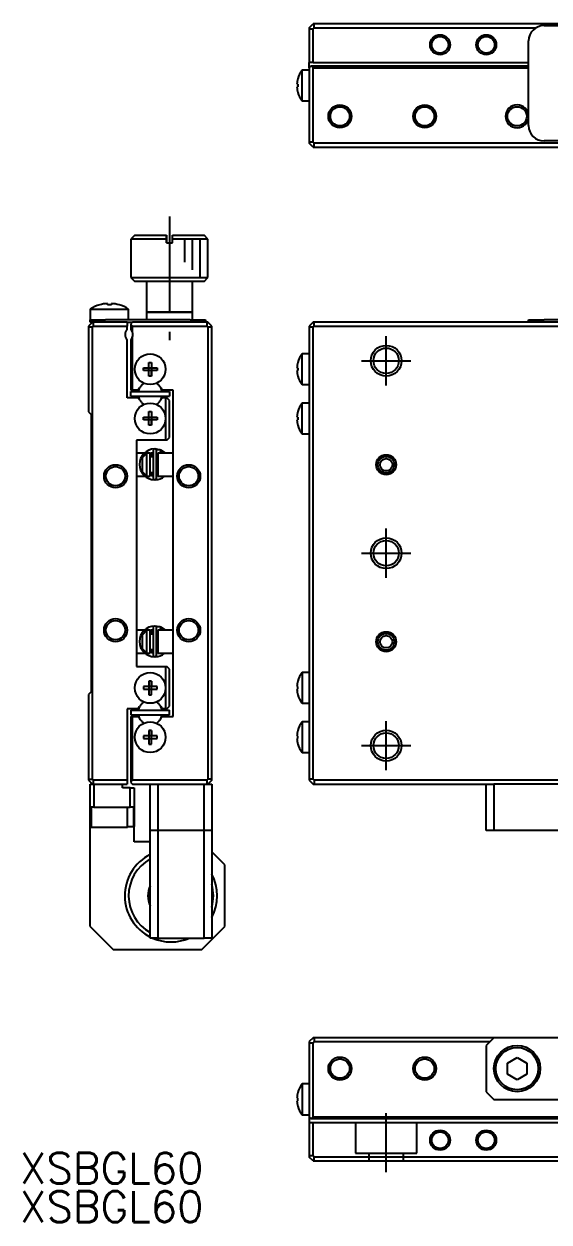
# Model space of a CAD drawing. Extents: x 18 to 357, y 13 to 169.
# Drawn here: x 17.8 to 85.9, y 13.2 to 168.8 of the extents above; entities that cross this region are included whole.
import ezdxf

# ---------------------------------------------------------------- set-up
doc = ezdxf.new("R2010")
doc.units = 0
doc.header["$LTSCALE"] = 10
doc.linetypes.add('CENTER', pattern=[2, 1.25, -0.25, 0.25, -0.25])
doc.linetypes.add('DASHED', pattern=[3.5, 2, -1.5])
doc.layers.get('0').update_dxf_attribs({"linetype": 'CONTINUOUS'})
doc.layers.add('CENTER', color=1, linetype='CENTER')
doc.styles.get("Standard").update_dxf_attribs({"font": 'txt.shx', "bigfont": '@extfont2.shx'})

msp = doc.modelspace()

# ---------------------------------------------------------------- linework, layer by layer
at = {"color": 7, "linetype": 'CONTINUOUS'}
for p, q in [((54.794929, 168.35), (55.294929, 168.85)), ((54.794929, 168.35), (54.794929, 168.2)), ((54.794929, 168.2), (54.794929, 163.85)), ((54.794929, 168.2), (55.294929, 168.2)), ((55.444929, 168.85), (55.294929, 168.85)), ((55.294929, 168.2), (55.444929, 168.35)), ((55.294929, 163.85), (55.294929, 168.2)), ((55.444929, 168.35), (55.444929, 168.85)), ((174.144929, 168.85), (55.444929, 168.85)), ((55.444929, 168.35), (84.241364, 168.35)), ((85.294929, 168.65), (98.294929, 168.65)), ((83.294929, 155.65), (83.294929, 166.65)), ((55.294929, 163.85), (54.794929, 163.85)), ((54.794929, 163.15), (54.794929, 163.85)), ((55.294929, 163.85), (83.294929, 163.85)), ((53.89693, 158.85), (53.89693, 162.85)), ((54.794929, 162.85), (53.89693, 162.85)), ((54.994929, 163.35), (54.794929, 163.15)), ((54.794929, 163.15), (54.794929, 161.65)), ((55.094929, 163.35), (54.994929, 163.35)), ((83.294929, 163.35), (55.094929, 163.35)), ((55.294929, 163.15), (55.094929, 163.35)), ((55.294929, 163.15), (83.294929, 163.15)), ((55.294929, 153.5), (55.294929, 163.15)), ((53.205071, 161.03), (53.325408, 161.03)), ((53.325408, 160.67), (53.205071, 160.67)), ((53.320785, 161.738616), (53.325408, 161.736361)), ((53.325408, 161.03), (53.325408, 160.67)), ((54.794929, 161.65), (54.794929, 160.05)), ((53.325408, 159.963639), (53.320785, 159.961384)), ((53.89693, 158.85), (54.794929, 158.85)), ((54.794929, 160.05), (54.794929, 153.5)), ((55.294929, 153.5), (54.794929, 153.5)), ((54.794929, 153.5), (54.794929, 153.35)), ((55.294929, 152.85), (54.794929, 153.35)), ((55.444929, 153.35), (55.294929, 153.5)), ((55.294929, 152.85), (55.444929, 152.85)), ((55.444929, 152.85), (55.444929, 153.35)), ((114.794929, 153.35), (55.444929, 153.35)), ((55.444929, 152.85), (174.144929, 152.85)), ((113.089057, 153.65), (85.294929, 153.65)), ((32.15, 141.4), (31.65, 140.9)), ((36.25, 140.9), (31.65, 140.9)), ((31.65, 140.9), (31.65, 135.9)), ((32.15, 141.4), (36.25, 141.4)), ((36.25, 141.4), (36.25, 140.9)), ((36.25, 140.9), (36.25, 141.4)), ((36.25, 140.4), (36.25, 140.9)), ((36.25, 140.9), (36.25, 140.4)), ((36.25, 140.4), (37.05, 140.4)), ((37.05, 141.4), (41.15, 141.4)), ((37.05, 140.9), (37.05, 141.4)), ((41.65, 140.9), (37.05, 140.9)), ((37.05, 140.4), (37.05, 140.9)), ((41.65, 140.9), (41.15, 141.4)), ((41.65, 135.9), (41.65, 140.9)), ((31.65, 135.9), (36.65, 135.9)), ((31.65, 135.9), (32.15, 135.4)), ((36.65, 135.9), (41.65, 135.9)), ((41.15, 135.4), (41.65, 135.9)), ((36.65, 135.4), (32.15, 135.4)), ((33.65, 135.4), (33.65, 131.4)), ((41.15, 135.4), (36.65, 135.4)), ((39.65, 131.4), (39.65, 135.4)), ((27.59141, 132.362581), (27.588067, 132.369436)), ((28.59, 132.362581), (28.59, 132.534953)), ((29.11, 132.362581), (28.59, 132.362581)), ((29.11, 132.534953), (29.11, 132.362581)), ((30.111933, 132.369436), (30.10859, 132.362581)), ((26.35, 131.791657), (31.35, 131.791657)), ((26.35, 131.791657), (26.35, 130.4)), ((31.35, 130.4), (31.35, 131.791657)), ((33.65, 131.4), (36.65, 131.4)), ((36.65, 131.4), (33.65, 131.4)), ((33.65, 131.4), (33.65, 130.4)), ((36.65, 131.4), (39.65, 131.4)), ((39.65, 131.4), (36.65, 131.4)), ((39.65, 130.4), (39.65, 131.4)), ((26.65, 130.1), (26.15, 129.6)), ((26.15, 129.6), (26.15, 129.45)), ((26.15, 129.45), (26.15, 118.45)), ((26.65, 129.45), (26.15, 129.45)), ((26.35, 130.1), (26.35, 130.4)), ((26.35, 130.4), (28.35, 130.4)), ((26.65, 130.1), (26.35, 130.1)), ((26.8, 130.1), (26.65, 130.1)), ((26.65, 129.45), (26.8, 129.6)), ((26.65, 70.75), (26.65, 129.45)), ((26.8, 129.6), (26.8, 130.1)), ((31.15, 130.1), (26.8, 130.1)), ((26.8, 129.6), (31.15, 129.6)), ((29.925, 130.4), (28.35, 130.4)), ((39.35, 130.4), (29.925, 130.4)), ((31.15, 130.1), (31.85, 130.1)), ((31.15, 130.1), (31.15, 129.6)), ((31.15, 129.161438), (31.15, 129.6)), ((31.85, 130.1), (31.65, 129.9)), ((31.65, 129.9), (31.65, 129.8)), ((31.65, 129.8), (31.85, 129.6)), ((31.65, 129.8), (31.65, 129.161438)), ((41.5, 130.1), (31.85, 130.1)), ((31.85, 128.81225), (31.85, 129.6)), ((31.85, 129.6), (41.5, 129.6)), ((39.35, 130.4), (41.35, 130.4)), ((41.35, 130.4), (41.35, 130.1)), ((41.5, 130.1), (41.5, 129.6)), ((41.65, 130.1), (41.5, 130.1)), ((41.5, 129.6), (41.65, 129.45)), ((42.15, 129.6), (41.65, 130.1)), ((41.65, 129.45), (41.65, 70.75)), ((42.15, 129.45), (41.65, 129.45)), ((42.15, 129.45), (42.15, 129.6)), ((42.15, 70.75), (42.15, 129.45)), ((55.294929, 130.1), (54.794929, 129.6)), ((54.794929, 129.6), (54.794929, 129.45)), ((54.794929, 129.45), (54.794929, 124.8)), ((55.294929, 129.45), (54.794929, 129.45)), ((55.444929, 130.1), (55.294929, 130.1)), ((55.294929, 129.45), (55.444929, 129.6)), ((55.294929, 70.75), (55.294929, 129.45)), ((55.444929, 129.6), (55.444929, 130.1)), ((174.144929, 130.1), (55.444929, 130.1)), ((55.444929, 129.6), (174.144929, 129.6)), ((83.294929, 130.1), (83.294929, 130.4)), ((83.294929, 130.4), (85.294929, 130.4)), ((95.794929, 130.4), (85.294929, 130.4)), ((31.15, 120.3), (31.15, 127.838562)), ((31.65, 127.838562), (31.65, 121.3)), ((31.85, 121.3), (31.85, 128.18775)), ((33.97, 124.886361), (34.33, 124.886361)), ((33.97, 124.18), (33.97, 124.886361)), ((34.33, 124.886361), (34.33, 124.18)), ((34.33, 124.886361), (34.33, 124.18)), ((53.320785, 124.888616), (53.325408, 124.886361)), ((53.320785, 124.888616), (53.325408, 124.886361)), ((53.89693, 122), (53.89693, 126)), ((54.794929, 126), (53.89693, 126)), ((54.794929, 124.8), (54.794929, 123.2)), ((33.263639, 124.18), (33.97, 124.18)), ((33.263639, 123.82), (33.263639, 124.18)), ((33.97, 123.82), (33.263639, 123.82)), ((33.980372, 124.169628), (33.97, 124.18)), ((33.980372, 123.830372), (33.97, 123.82)), ((33.97, 123.113639), (33.97, 123.82)), ((34.33, 123.113639), (33.97, 123.113639)), ((33.980372, 123.830372), (33.980372, 124.169628)), ((33.980372, 124.169628), (34.319628, 124.169628)), ((34.319628, 123.830372), (33.980372, 123.830372)), ((34.319628, 124.169628), (34.33, 124.18)), ((34.319628, 124.169628), (34.319628, 123.830372)), ((34.319628, 123.830372), (34.33, 123.82)), ((34.33, 124.18), (35.036361, 124.18)), ((34.33, 123.82), (34.33, 123.113639)), ((35.036361, 123.82), (34.33, 123.82)), ((34.33, 123.113639), (34.33, 123.82)), ((35.036361, 124.18), (35.036361, 123.82)), ((53.205071, 124.18), (53.325408, 124.18)), ((53.325408, 123.82), (53.205071, 123.82)), ((53.325408, 123.113639), (53.320785, 123.111384)), ((53.325408, 123.113639), (53.320785, 123.111384)), ((53.325408, 124.18), (53.325408, 123.82)), ((54.794929, 123.2), (54.794929, 118.4)), ((32.605588, 121.3), (32.775185, 121.59375)), ((35.524815, 121.59375), (35.694412, 121.3)), ((53.89693, 122), (54.794929, 122)), ((32.605588, 120.3), (31.15, 120.3)), ((31.85, 121.3), (31.65, 121.3)), ((31.65, 121.1), (36.65, 121.1)), ((31.65, 120.5), (31.65, 121.1)), ((31.65, 120.5), (36.65, 120.5)), ((32.605588, 121.3), (31.85, 121.3)), ((32.775185, 120.00625), (32.605588, 120.3)), ((35.694412, 120.3), (35.524815, 120.00625)), ((37.15, 121.3), (35.694412, 121.3)), ((36.15, 120.3), (35.694412, 120.3)), ((36.15, 120.3), (36.15, 117.6)), ((36.15, 120.3), (36.3, 120.3)), ((36.65, 119.95), (36.3, 120.3)), ((36.65, 121.1), (36.65, 120.5)), ((36.65, 115.15), (36.65, 119.95)), ((37.15, 78.9), (37.15, 121.3)), ((26.15, 118.45), (26.5, 118.1)), ((33.97, 118.486361), (34.33, 118.486361)), ((33.97, 117.78), (33.97, 118.486361)), ((34.33, 118.486361), (34.33, 117.78)), ((34.33, 118.486361), (34.33, 117.78)), ((53.320785, 118.488616), (53.325408, 118.486361)), ((53.320785, 118.488616), (53.325408, 118.486361)), ((53.89693, 115.6), (53.89693, 119.6)), ((54.794929, 119.6), (53.89693, 119.6)), ((54.794929, 118.4), (54.794929, 116.8)), ((26.5, 118.1), (26.5, 82.1)), ((33.263639, 117.78), (33.97, 117.78)), ((33.263639, 117.42), (33.263639, 117.78)), ((33.97, 117.42), (33.263639, 117.42)), ((33.980372, 117.769628), (33.97, 117.78)), ((33.980372, 117.430372), (33.97, 117.42)), ((33.97, 116.713639), (33.97, 117.42)), ((33.980372, 117.430372), (33.980372, 117.769628)), ((33.980372, 117.769628), (34.319628, 117.769628)), ((34.319628, 117.430372), (33.980372, 117.430372)), ((34.319628, 117.769628), (34.33, 117.78)), ((34.319628, 117.769628), (34.319628, 117.430372)), ((34.319628, 117.430372), (34.33, 117.42)), ((34.33, 117.78), (35.036361, 117.78)), ((34.33, 117.42), (34.33, 116.713639)), ((35.036361, 117.42), (34.33, 117.42)), ((34.33, 116.713639), (34.33, 117.42)), ((35.036361, 117.78), (35.036361, 117.42)), ((36.15, 117.6), (36.15, 114.8)), ((53.205071, 117.78), (53.325408, 117.78)), ((53.325408, 117.42), (53.205071, 117.42)), ((53.325408, 117.78), (53.325408, 117.42)), ((54.794929, 116.8), (54.794929, 83.4)), ((34.33, 116.713639), (33.97, 116.713639)), ((53.325408, 116.713639), (53.320785, 116.711384)), ((53.325408, 116.713639), (53.320785, 116.711384)), ((53.89693, 115.6), (54.794929, 115.6)), ((36.15, 114.8), (32.35, 114.8)), ((32.35, 114.8), (32.35, 85.4)), ((35.53247, 113.482549), (34.782446, 113.639595)), ((36.3, 114.8), (36.15, 114.8)), ((36.3, 114.8), (36.65, 115.15)), ((33.389356, 113.1), (32.35, 113.1)), ((33.15, 112.516515), (33.65, 113.045683)), ((33.15, 110.683485), (33.15, 112.516515)), ((33.65, 113.1), (33.65, 113.045683)), ((34.15, 113.1), (33.65, 113.1)), ((33.65, 113.045683), (33.65, 110.154317)), ((34.149919, 113.068985), (34.529754, 113.17572)), ((34.15, 110.1), (34.15, 113.1)), ((34.529816, 112.6), (34.15, 112.6)), ((34.35, 113.1), (34.230172, 113.1)), ((34.35, 112.6), (34.35, 113.1)), ((34.529816, 113.416084), (34.529816, 109.866084)), ((34.970851, 113.484947), (34.969203, 113.484247)), ((35.004142, 113.49808), (34.970851, 113.484947)), ((34.979816, 109.866084), (34.979816, 113.416084)), ((34.979816, 112.816601), (35.149985, 113.072089)), ((35.15, 112.6), (34.979816, 112.6)), ((35.038035, 113.509533), (35.004142, 113.49808)), ((35.072447, 113.519277), (35.038035, 113.509533)), ((35.107295, 113.52729), (35.072447, 113.519277)), ((35.142492, 113.533553), (35.107295, 113.52729)), ((35.177953, 113.53805), (35.142492, 113.533553)), ((35.15, 113.1), (35.15, 110.1)), ((37.15, 113.1), (35.15, 113.1)), ((35.213591, 113.54077), (35.177953, 113.53805)), ((35.24932, 113.541707), (35.213591, 113.54077)), ((35.285052, 113.540857), (35.24932, 113.541707)), ((35.320699, 113.538224), (35.285052, 113.540857)), ((35.356175, 113.533813), (35.320699, 113.538224)), ((35.391393, 113.527635), (35.356175, 113.533813)), ((35.388343, 113.109217), (35.382414, 113.1)), ((35.394609, 113.119553), (35.388343, 113.109217)), ((35.426266, 113.519703), (35.391393, 113.527635)), ((35.534874, 113.481536), (35.393305, 113.099974)), ((35.401173, 113.130941), (35.394609, 113.119553)), ((35.407989, 113.143305), (35.401173, 113.130941)), ((35.415013, 113.156563), (35.407989, 113.143305)), ((35.422198, 113.170629), (35.415013, 113.156563)), ((35.429498, 113.185409), (35.422198, 113.170629)), ((35.46071, 113.510037), (35.426266, 113.519703)), ((35.436864, 113.200805), (35.429498, 113.185409)), ((35.444247, 113.216716), (35.436864, 113.200805)), ((35.451598, 113.233037), (35.444247, 113.216716)), ((35.458869, 113.249659), (35.451598, 113.233037)), ((35.466012, 113.266474), (35.458869, 113.249659)), ((35.494637, 113.49866), (35.46071, 113.510037)), ((35.47298, 113.283369), (35.466012, 113.266474)), ((35.479726, 113.300234), (35.47298, 113.283369)), ((35.486207, 113.316957), (35.479726, 113.300234)), ((35.492378, 113.333427), (35.486207, 113.316957)), ((35.4982, 113.349536), (35.492378, 113.333427)), ((35.52622, 113.486331), (35.494637, 113.49866)), ((35.503635, 113.365177), (35.4982, 113.349536)), ((35.508645, 113.380247), (35.503635, 113.365177)), ((35.513198, 113.394646), (35.508645, 113.380247)), ((35.517264, 113.40828), (35.513198, 113.394646)), ((35.520817, 113.421058), (35.517264, 113.40828)), ((35.523832, 113.432895), (35.520817, 113.421058)), ((35.526289, 113.443714), (35.523832, 113.432895)), ((35.524751, 113.486635), (35.527011, 113.485885)), ((36.120752, 113.100253), (35.525737, 113.485383)), ((35.528174, 113.453444), (35.526289, 113.443714)), ((35.527011, 113.485885), (35.528692, 113.483766)), ((35.529472, 113.462019), (35.528174, 113.453444)), ((35.528692, 113.483766), (35.529784, 113.480292)), ((35.528862, 113.481031), (35.534874, 113.481536)), ((35.530175, 113.469383), (35.529472, 113.462019)), ((35.529784, 113.480292), (35.53028, 113.475488)), ((35.53028, 113.475488), (35.530175, 113.469383)), ((35.550974, 113.474626), (35.53247, 113.482549)), ((33.65, 110.154317), (33.15, 110.683485)), ((34.15, 110.6), (34.529816, 110.6)), ((34.35, 110.143561), (34.35, 110.6)), ((34.979816, 110.6), (35.15, 110.6)), ((32.35, 110.1), (33.48307, 110.1)), ((33.65, 110.154317), (33.65, 110.1)), ((33.65, 110.1), (34.15, 110.1)), ((34.529754, 110.106766), (34.149908, 110.212839)), ((35.149978, 110.210083), (34.979816, 110.465568)), ((35.150086, 110.141428), (34.979883, 110.106445)), ((35.15, 110.1), (37.15, 110.1)), ((35.466322, 109.773885), (35.467333, 109.774205)), ((35.467333, 109.774205), (35.468514, 109.774583)), ((35.468514, 109.774583), (35.469973, 109.775052)), ((35.469973, 109.775052), (35.471431, 109.775524)), ((35.471431, 109.775524), (35.473331, 109.776144)), ((35.473331, 109.776144), (35.475448, 109.776843)), ((35.475448, 109.776843), (35.476509, 109.777196)), ((35.476509, 109.777196), (35.478002, 109.777695)), ((35.478002, 109.777695), (35.52622, 109.795838)), ((35.524751, 109.795534), (35.524438, 109.796298)), ((35.52622, 109.795838), (35.524751, 109.795534)), ((35.525959, 109.796879), (35.546984, 109.805814)), ((34.529816, 90.416084), (34.529816, 86.866084)), ((35.550974, 90.474626), (34.782446, 90.639595)), ((34.970851, 90.484947), (34.969203, 90.484247)), ((35.004142, 90.49808), (34.970851, 90.484947)), ((34.979816, 86.866084), (34.979816, 90.416084)), ((35.038035, 90.509533), (35.004142, 90.49808)), ((35.072447, 90.519277), (35.038035, 90.509533)), ((35.107295, 90.52729), (35.072447, 90.519277)), ((35.142492, 90.533553), (35.107295, 90.52729)), ((35.177953, 90.53805), (35.142492, 90.533553)), ((35.213591, 90.54077), (35.177953, 90.53805)), ((35.24932, 90.541707), (35.213591, 90.54077)), ((35.285052, 90.540857), (35.24932, 90.541707)), ((35.320699, 90.538224), (35.285052, 90.540857)), ((35.356175, 90.533813), (35.320699, 90.538224)), ((35.391393, 90.527635), (35.356175, 90.533813)), ((35.426266, 90.519703), (35.391393, 90.527635)), ((35.534874, 90.481536), (35.393305, 90.099974)), ((35.46071, 90.510037), (35.426266, 90.519703)), ((35.494637, 90.49866), (35.46071, 90.510037)), ((35.47298, 90.283369), (35.466012, 90.266474)), ((35.479726, 90.300234), (35.47298, 90.283369)), ((35.486207, 90.316957), (35.479726, 90.300234)), ((35.492378, 90.333427), (35.486207, 90.316957)), ((35.4982, 90.349536), (35.492378, 90.333427)), ((35.52622, 90.486331), (35.494637, 90.49866)), ((35.503635, 90.365177), (35.4982, 90.349536)), ((35.508645, 90.380247), (35.503635, 90.365177)), ((35.513198, 90.394646), (35.508645, 90.380247)), ((35.517264, 90.40828), (35.513198, 90.394646)), ((35.520817, 90.421058), (35.517264, 90.40828)), ((35.523832, 90.432895), (35.520817, 90.421058)), ((35.526289, 90.443714), (35.523832, 90.432895)), ((35.524751, 90.486635), (35.527011, 90.485885)), ((36.120752, 90.100253), (35.525737, 90.485383)), ((35.528174, 90.453444), (35.526289, 90.443714)), ((35.527011, 90.485885), (35.528692, 90.483766)), ((35.529472, 90.462019), (35.528174, 90.453444)), ((35.528692, 90.483766), (35.529784, 90.480292)), ((35.528862, 90.481031), (35.534874, 90.481536)), ((35.530175, 90.469383), (35.529472, 90.462019)), ((35.529784, 90.480292), (35.53028, 90.475488)), ((35.53028, 90.475488), (35.530175, 90.469383)), ((33.389356, 90.1), (32.35, 90.1)), ((33.15, 89.516515), (33.65, 90.045683)), ((33.15, 87.683485), (33.15, 89.516515)), ((33.65, 90.1), (33.65, 90.045683)), ((34.15, 90.1), (33.65, 90.1)), ((33.65, 90.045683), (33.65, 87.154317)), ((34.149919, 90.068985), (34.529754, 90.17572)), ((34.15, 87.1), (34.15, 90.1)), ((34.529816, 89.6), (34.15, 89.6)), ((34.35, 90.1), (34.230172, 90.1)), ((34.35, 89.6), (34.35, 90.1)), ((34.979816, 89.816601), (35.149985, 90.072089)), ((35.15, 89.6), (34.979816, 89.6)), ((35.15, 90.1), (35.15, 87.1)), ((37.15, 90.1), (35.15, 90.1)), ((35.388343, 90.109217), (35.382414, 90.1)), ((35.394609, 90.119553), (35.388343, 90.109217)), ((35.401173, 90.130941), (35.394609, 90.119553)), ((35.407989, 90.143305), (35.401173, 90.130941)), ((35.415013, 90.156563), (35.407989, 90.143305)), ((35.422198, 90.170629), (35.415013, 90.156563)), ((35.429498, 90.185409), (35.422198, 90.170629)), ((35.436864, 90.200805), (35.429498, 90.185409)), ((35.444247, 90.216716), (35.436864, 90.200805)), ((35.451598, 90.233037), (35.444247, 90.216716)), ((35.458869, 90.249659), (35.451598, 90.233037)), ((35.466012, 90.266474), (35.458869, 90.249659)), ((33.65, 87.154317), (33.15, 87.683485)), ((34.529754, 87.106766), (34.149908, 87.212839)), ((34.15, 87.6), (34.529816, 87.6)), ((34.35, 87.143561), (34.35, 87.6)), ((34.979816, 87.6), (35.15, 87.6)), ((35.149978, 87.210083), (34.979816, 87.465568)), ((32.35, 87.1), (33.48307, 87.1)), ((33.65, 87.154317), (33.65, 87.1)), ((33.65, 87.1), (34.15, 87.1)), ((35.150086, 87.141428), (34.979883, 87.106445)), ((35.15, 87.1), (37.15, 87.1)), ((35.466322, 86.773885), (35.467333, 86.774205)), ((35.467333, 86.774205), (35.468514, 86.774583)), ((35.468514, 86.774583), (35.469973, 86.775052)), ((35.469973, 86.775052), (35.471431, 86.775524)), ((35.471431, 86.775524), (35.473331, 86.776144)), ((35.473331, 86.776144), (35.475448, 86.776843)), ((35.475448, 86.776843), (35.476509, 86.777196)), ((35.476509, 86.777196), (35.478002, 86.777695)), ((35.478002, 86.777695), (35.52622, 86.795838)), ((35.524751, 86.795534), (35.524438, 86.796298)), ((35.52622, 86.795838), (35.524751, 86.795534)), ((35.525959, 86.796879), (35.546984, 86.805814)), ((32.35, 85.4), (36.15, 85.4)), ((36.15, 85.4), (36.15, 82.6)), ((36.15, 85.4), (36.3, 85.4)), ((36.65, 85.05), (36.3, 85.4)), ((36.65, 80.25), (36.65, 85.05)), ((53.89693, 84.6), (53.89693, 80.6)), ((54.794929, 84.6), (53.89693, 84.6)), ((33.97, 82.78), (33.263639, 82.78)), ((33.263639, 82.78), (33.263639, 82.42)), ((34.33, 83.486361), (33.97, 83.486361)), ((33.97, 83.486361), (33.97, 82.78)), ((33.980372, 82.769628), (33.97, 82.78)), ((33.980372, 82.769628), (33.980372, 82.430372)), ((34.319628, 82.769628), (33.980372, 82.769628)), ((34.319628, 82.769628), (34.33, 82.78)), ((34.319628, 82.430372), (34.319628, 82.769628)), ((34.33, 82.78), (34.33, 83.486361)), ((34.33, 83.486361), (34.33, 82.78)), ((35.036361, 82.78), (34.33, 82.78)), ((35.036361, 82.42), (35.036361, 82.78)), ((36.15, 82.6), (36.15, 79.9)), ((53.325408, 82.78), (53.205071, 82.78)), ((53.325408, 83.486361), (53.320785, 83.488616)), ((53.325408, 83.486361), (53.320785, 83.488616)), ((53.325408, 82.42), (53.325408, 82.78)), ((54.794929, 83.4), (54.794929, 81.8)), ((26.5, 82.1), (26.15, 81.75)), ((26.15, 81.75), (26.15, 70.75)), ((33.263639, 82.42), (33.97, 82.42)), ((33.980372, 82.430372), (33.97, 82.42)), ((33.97, 82.42), (33.97, 81.713639)), ((33.97, 81.713639), (34.33, 81.713639)), ((33.980372, 82.430372), (34.319628, 82.430372)), ((34.319628, 82.430372), (34.33, 82.42)), ((34.33, 81.713639), (34.33, 82.42)), ((34.33, 82.42), (35.036361, 82.42)), ((34.33, 81.713639), (34.33, 82.42)), ((53.205071, 82.42), (53.325408, 82.42)), ((53.320785, 81.711384), (53.325408, 81.713639)), ((53.320785, 81.711384), (53.325408, 81.713639)), ((54.794929, 81.8), (54.794929, 77)), ((31.15, 79.9), (31.15, 70.6)), ((32.605588, 79.9), (31.15, 79.9)), ((31.65, 79.7), (36.65, 79.7)), ((31.65, 79.7), (31.65, 79.1)), ((32.605588, 79.9), (32.775185, 80.19375)), ((35.524815, 80.19375), (35.694412, 79.9)), ((36.15, 79.9), (35.694412, 79.9)), ((36.3, 79.9), (36.15, 79.9)), ((36.3, 79.9), (36.65, 80.25)), ((36.65, 79.1), (36.65, 79.7)), ((53.89693, 80.6), (54.794929, 80.6)), ((31.65, 79.1), (36.65, 79.1)), ((31.65, 78.9), (31.65, 70.4)), ((31.65, 78.9), (31.85, 78.9)), ((31.85, 70.6), (31.85, 78.9)), ((31.85, 78.9), (32.605588, 78.9)), ((32.775185, 78.60625), (32.605588, 78.9)), ((35.694412, 78.9), (35.524815, 78.60625)), ((35.694412, 78.9), (37.15, 78.9)), ((53.89693, 78.2), (53.89693, 74.2)), ((54.794929, 78.2), (53.89693, 78.2)), ((33.263639, 76.38), (33.263639, 76.02)), ((33.97, 76.38), (33.263639, 76.38)), ((34.33, 77.086361), (33.97, 77.086361)), ((33.97, 77.086361), (33.97, 76.38)), ((33.980372, 76.369628), (33.97, 76.38)), ((33.980372, 76.369628), (33.980372, 76.030372)), ((34.319628, 76.369628), (33.980372, 76.369628)), ((34.319628, 76.369628), (34.33, 76.38)), ((34.319628, 76.030372), (34.319628, 76.369628)), ((34.33, 76.38), (34.33, 77.086361)), ((34.33, 77.086361), (34.33, 76.38)), ((35.036361, 76.38), (34.33, 76.38)), ((35.036361, 76.02), (35.036361, 76.38)), ((53.325408, 76.38), (53.205071, 76.38)), ((53.325408, 77.086361), (53.320785, 77.088616)), ((53.325408, 77.086361), (53.320785, 77.088616)), ((53.325408, 76.02), (53.325408, 76.38)), ((54.794929, 77), (54.794929, 75.4)), ((33.263639, 76.02), (33.97, 76.02)), ((33.980372, 76.030372), (33.97, 76.02)), ((33.97, 76.02), (33.97, 75.313639)), ((33.97, 75.313639), (34.33, 75.313639)), ((33.980372, 76.030372), (34.319628, 76.030372)), ((34.319628, 76.030372), (34.33, 76.02)), ((34.33, 75.313639), (34.33, 76.02)), ((34.33, 76.02), (35.036361, 76.02)), ((34.33, 75.313639), (34.33, 76.02)), ((53.205071, 76.02), (53.325408, 76.02)), ((53.320785, 75.311384), (53.325408, 75.313639)), ((53.320785, 75.311384), (53.325408, 75.313639)), ((54.794929, 75.4), (54.794929, 70.75)), ((53.89693, 74.2), (54.794929, 74.2)), ((26.15, 70.75), (26.65, 70.75)), ((26.15, 70.75), (26.15, 70.6)), ((26.15, 70.6), (26.65, 70.1)), ((26.35, 67.1), (26.35, 70.1)), ((26.35, 70.1), (26.65, 70.1)), ((26.8, 70.6), (26.65, 70.75)), ((26.65, 70.1), (26.8, 70.1)), ((31.15, 70.6), (26.8, 70.6)), ((26.8, 70.1), (26.8, 70.6)), ((26.8, 70.1), (31.15, 70.1)), ((26.85, 70.1), (26.85, 67.1)), ((30.55, 69.6), (30.55, 70.1)), ((31.15, 70.6), (31.15, 70.1)), ((31.85, 70.6), (31.65, 70.4)), ((31.65, 70.4), (31.65, 70.3)), ((31.65, 70.3), (31.85, 70.1)), ((41.5, 70.6), (31.85, 70.6)), ((31.85, 70.1), (41.5, 70.1)), ((34.15, 64.1), (34.15, 70.1)), ((35.15, 70.1), (35.15, 64.1)), ((41.15, 64.1), (41.15, 70.1)), ((41.65, 70.75), (41.5, 70.6)), ((41.5, 70.6), (41.5, 70.1)), ((41.5, 70.1), (41.65, 70.1)), ((42.15, 70.75), (41.65, 70.75)), ((42.15, 70.6), (41.65, 70.1)), ((41.65, 70.1), (42.15, 70.1)), ((42.15, 70.6), (42.15, 70.75)), ((42.15, 70.1), (42.15, 64.1)), ((54.794929, 70.75), (54.794929, 70.6)), ((55.294929, 70.75), (54.794929, 70.75)), ((54.794929, 70.6), (55.294929, 70.1)), ((55.444929, 70.6), (55.294929, 70.75)), ((55.294929, 70.1), (55.444929, 70.1)), ((55.444929, 70.6), (55.444929, 70.1)), ((174.144929, 70.6), (55.444929, 70.6)), ((55.444929, 70.1), (78.294929, 70.1)), ((77.794929, 64.1), (77.794929, 70.1)), ((78.294929, 70.1), (78.794929, 70.1)), ((78.794929, 70.1), (78.794929, 64.1)), ((95.794929, 70.1), (78.794929, 70.1)), ((31.55, 69.6), (30.55, 69.6)), ((31.55, 67.1), (31.55, 69.6)), ((31.55, 69.6), (32.05, 69.6)), ((32.05, 69.6), (32.05, 67.1)), ((26.85, 67.1), (26.35, 67.1)), ((26.35, 64.6), (26.35, 67.1)), ((26.419179, 67.1), (26.419179, 64.6)), ((26.5, 67.1), (26.5, 64.5)), ((26.85, 67.1), (31.55, 67.1)), ((31.2, 64.5), (31.2, 67.1)), ((32.05, 67.1), (31.55, 67.1)), ((32.009736, 64.6), (32.009736, 67.1)), ((32.05, 67.1), (32.05, 64.6)), ((26.419179, 64.6), (26.35, 64.6)), ((26.35, 51.6), (26.35, 64.6)), ((26.419179, 64.6), (26.5, 64.6)), ((26.5, 64.5), (31.2, 64.5)), ((31.2, 64.6), (32.009736, 64.6)), ((32.05, 64.6), (32.009736, 64.6)), ((32.05, 62.6), (32.05, 64.6)), ((35.15, 64.1), (34.15, 64.1)), ((34.15, 50.1), (34.15, 64.1)), ((41.15, 64.1), (35.15, 64.1)), ((35.15, 64.1), (35.15, 50.1)), ((42.15, 64.1), (41.15, 64.1)), ((41.15, 50.1), (41.15, 64.1)), ((42.15, 64.1), (42.15, 50.1)), ((78.794929, 64.1), (77.794929, 64.1)), ((88.294929, 64.1), (78.794929, 64.1)), ((34.15, 62.6), (32.05, 62.6)), ((43.85, 59.6), (42.15, 61.3)), ((43.85, 51.6), (43.85, 59.6)), ((26.35, 51.6), (29.35, 48.6)), ((40.85, 48.6), (43.85, 51.6)), ((35.15, 50.1), (34.15, 50.1)), ((35.15, 50.1), (41.15, 50.1)), ((42.15, 50.1), (41.15, 50.1)), ((29.35, 48.6), (40.85, 48.6)), ((55.294929, 37.15), (54.794929, 36.65)), ((54.794929, 36.65), (54.794929, 36.5)), ((54.794929, 36.5), (55.294929, 36.5)), ((54.794929, 36.5), (54.794929, 29.95)), ((55.444929, 37.15), (55.294929, 37.15)), ((55.294929, 36.5), (55.444929, 36.65)), ((55.294929, 26.85), (55.294929, 36.5)), ((55.444929, 37.15), (55.444929, 36.65)), ((78.794929, 37.15), (55.444929, 37.15)), ((55.444929, 36.65), (78.294929, 36.65)), ((78.794929, 37.15), (77.794929, 36.15)), ((77.794929, 36.15), (77.794929, 30.15)), ((88.294929, 37.15), (78.794929, 37.15)), ((80.544929, 33.871688), (81.794929, 34.593376)), ((81.794929, 34.593376), (83.044929, 33.871688)), ((80.544929, 32.428312), (80.544929, 33.871688)), ((83.044929, 33.871688), (83.044929, 32.428312)), ((53.89693, 31.15), (53.89693, 27.15)), ((54.794929, 31.15), (53.89693, 31.15)), ((81.794929, 31.706624), (80.544929, 32.428312)), ((83.044929, 32.428312), (81.794929, 31.706624)), ((53.325408, 30.036361), (53.320785, 30.038616)), ((54.794929, 29.95), (54.794929, 28.35)), ((77.794929, 30.15), (78.794929, 29.15)), ((53.325408, 29.33), (53.205071, 29.33)), ((53.205071, 28.97), (53.325408, 28.97)), ((53.320785, 28.261384), (53.325408, 28.263639)), ((53.325408, 28.97), (53.325408, 29.33)), ((54.794929, 28.35), (54.794929, 26.85)), ((78.794929, 29.15), (88.294929, 29.15)), ((53.89693, 27.15), (54.794929, 27.15)), ((54.794929, 26.85), (54.994929, 26.65)), ((54.794929, 26.85), (54.794929, 26.15)), ((54.994929, 26.65), (55.094929, 26.65)), ((55.094929, 26.65), (55.294929, 26.85)), ((55.094929, 26.65), (106.394929, 26.65)), ((106.594929, 26.85), (55.294929, 26.85)), ((54.794929, 26.15), (54.794929, 21.8)), ((54.794929, 26.15), (55.294929, 26.15)), ((55.294929, 21.8), (55.294929, 26.15)), ((55.294929, 26.15), (106.294929, 26.15)), ((54.794929, 21.8), (54.794929, 21.65)), ((55.294929, 21.8), (54.794929, 21.8)), ((55.444929, 21.65), (55.294929, 21.8)), ((55.294929, 21.15), (54.794929, 21.65)), ((55.294929, 21.15), (55.444929, 21.15)), ((55.444929, 21.15), (55.444929, 21.65)), ((106.494929, 21.65), (55.444929, 21.65)), ((55.444929, 21.15), (174.144929, 21.15))]:
    msp.add_line(p, q, dxfattribs=at)
at = {"color": 3, "linetype": 'CONTINUOUS'}
for p, q in [((38.65, 137.9), (38.65, 140.9)), ((39.65, 136.9), (39.65, 140.9)), ((40.65, 135.9), (40.65, 140.9))]:
    msp.add_line(p, q, dxfattribs=at)
at = {"color": 3, "linetype": 'DASHED'}
for p, q in [((60.794929, 26.15), (60.794929, 22.15)), ((68.794929, 22.15), (68.794929, 26.15)), ((60.794929, 22.15), (68.794929, 22.15)), ((62.544929, 22.15), (62.544929, 21.15)), ((67.044929, 21.15), (67.044929, 22.15))]:
    msp.add_line(p, q, dxfattribs=at)
at = {"color": 3, "linetype": 'CONTINUOUS'}
for centre, radius in [((71.794929, 166.15), 1.3), ((77.794929, 166.15), 1.3), ((58.794929, 156.85), 1.5), ((69.794929, 156.85), 1.5), ((64.794929, 125.1), 2), ((64.794929, 111.6), 1.3), ((29.65, 110.1), 1.5), ((39.15, 110.1), 1.5), ((64.794929, 100.1), 2), ((29.65, 90.1), 1.5), ((39.15, 90.1), 1.5), ((64.794929, 88.6), 1.3), ((64.794929, 75.1), 2), ((58.794929, 33.15), 1.5), ((69.794929, 33.15), 1.5), ((71.794929, 23.85), 1.3), ((77.794929, 23.85), 1.3)]:
    msp.add_circle(centre, radius, dxfattribs=at)
at = {"color": 7, "linetype": 'CONTINUOUS'}
for centre, radius in [((71.794929, 166.15), 1.075), ((77.794929, 166.15), 1.075), ((58.794929, 156.85), 1.25), ((69.794929, 156.85), 1.25), ((81.794929, 156.85), 1.25), ((64.794929, 125.1), 1.65), ((34.15, 124), 2), ((34.15, 117.6), 2), ((64.794929, 111.6), 1.075), ((64.794929, 111.6), 0.8), ((29.65, 110.1), 1.25), ((39.15, 110.1), 1.25), ((64.794929, 100.1), 1.65), ((29.65, 90.1), 1.25), ((39.15, 90.1), 1.25), ((64.794929, 88.6), 1.075), ((64.794929, 88.6), 0.8), ((34.15, 82.6), 2), ((34.15, 76.2), 2), ((64.794929, 75.1), 1.65), ((81.794929, 33.15), 3), ((81.794929, 33.15), 2.75), ((58.794929, 33.15), 1.25), ((69.794929, 33.15), 1.25), ((71.794929, 23.85), 1.075), ((77.794929, 23.85), 1.075)]:
    msp.add_circle(centre, radius, dxfattribs=at)
for centre, radius, start, end in [((85.294929, 166.65), 2, 90, 180), ((56.394929, 160.85), 3.2, 141.317813, 163.877467), ((56.394929, 160.85), 3.194933, 163.893288, 176.770291), ((56.394929, 160.85), 3.194933, 183.229709, 196.106712), ((56.394929, 160.85), 3.2, 196.122533, 218.682187), ((85.294929, 155.65), 2, 180, 270), ((28.85, 128.05), 4.5, 106.285843, 123.748989), ((28.85, 128.05), 4.492483, 93.317816, 106.26943), ((28.85, 128.05), 4.492483, 73.73057, 86.682184), ((28.85, 128.05), 4.5, 56.251011, 73.714157), ((31.9, 128.5), 1, 138.590378, 221.409622), ((30.9, 128.5), 1, 18.194872, 41.409622), ((30.9, 128.5), 1, 318.590378, 341.805128), ((30.9, 128.5), 1, 341.805128, 18.194872), ((56.394929, 124), 3.194933, 163.893288, 176.770291), ((56.394929, 124), 3.2, 141.317813, 163.877467), ((56.394929, 124), 3.194933, 183.229709, 196.106712), ((56.394929, 124), 3.2, 196.122533, 218.682187), ((34.15, 120.799999), 1.5875, 149.999969, 169.10691), ((34.15, 120.8), 1.5875, 135, 150), ((34.15, 120.799999), 1.5875, 120.433182, 135.000249), ((34.264905, 120.685095), 1.75, 121.881533, 135), ((34.15, 120.799999), 1.5875, 45.000026, 59.566818), ((34.035095, 120.685095), 1.75, 45, 58.118467), ((34.15, 120.8), 1.5875, 30, 45), ((34.15, 120.799999), 1.5875, 10.89309, 30), ((34.15, 120.799999), 1.5875, 190.893016, 209.999969), ((34.15, 120.8), 1.5875, 210, 225), ((34.15, 120.8), 1.5875, 315, 330), ((34.15, 120.799999), 1.5875, 330.000031, 349.106984), ((34.15, 120.799999), 1.5875, 224.999974, 239.566737), ((34.264905, 120.914905), 1.75, 225, 238.118467), ((34.15, 120.799999), 1.5875, 300.433263, 314.999751), ((34.035095, 120.914905), 1.75, 301.881533, 315), ((56.394929, 117.6), 3.194933, 163.893288, 176.770291), ((56.394929, 117.6), 3.2, 141.317813, 163.877467), ((56.394929, 117.6), 3.194933, 183.229709, 196.106712), ((56.394929, 117.6), 3.2, 196.122533, 218.682187), ((34.754884, 111.641129), 1.998729, 90.849726, 269.143353), ((34.754816, 113.416084), 0.225, 0, 180), ((34.754816, 109.866084), 0.225, 180, 0), ((34.753167, 111.646189), 2.003884, 270.86711, 309.490466), ((34.754884, 88.641129), 1.998729, 90.849726, 269.143353), ((34.754816, 90.416084), 0.225, 0, 180), ((34.754816, 86.866084), 0.225, 180, 0), ((34.753167, 88.646189), 2.003884, 270.86711, 309.490466), ((56.394929, 82.6), 3.2, 141.317813, 163.877467), ((56.394929, 82.6), 3.194933, 163.893288, 176.770291), ((56.394929, 82.6), 3.194933, 183.229709, 196.106712), ((56.394929, 82.6), 3.2, 196.122533, 218.682187), ((34.15, 79.400001), 1.5875, 150.000031, 169.106984), ((34.15, 79.4), 1.5875, 135, 150), ((34.264905, 79.285095), 1.75, 121.881533, 135), ((34.15, 79.400001), 1.5875, 120.433263, 134.999751), ((34.15, 79.400001), 1.5875, 44.999974, 59.566737), ((34.035095, 79.285095), 1.75, 45, 58.118467), ((34.15, 79.4), 1.5875, 30, 45), ((34.15, 79.400001), 1.5875, 10.893016, 29.999969), ((34.15, 79.400001), 1.5875, 190.89309, 210), ((34.15, 79.4), 1.5875, 210, 225), ((34.264905, 79.514905), 1.75, 225, 238.118467), ((34.15, 79.400001), 1.5875, 225.000026, 239.566818), ((34.15, 79.400001), 1.5875, 300.433182, 315.000249), ((34.035095, 79.514905), 1.75, 301.881533, 315), ((34.15, 79.4), 1.5875, 315, 330), ((34.15, 79.400001), 1.5875, 329.999969, 349.10691), ((56.394929, 76.2), 3.2, 141.317813, 163.877467), ((56.394929, 76.2), 3.194933, 163.893288, 176.770291), ((56.394929, 76.2), 3.194933, 183.229709, 196.106712), ((56.394929, 76.2), 3.2, 196.122533, 218.682187), ((36.85, 55.6), 6, 116.743684, 180.518911), ((36.85, 55.6), 5.5, 119.400351, 180.518911), ((36.85, 55.6), 6, 332.047113, 27.952887), ((36.85, 55.6), 3, 154.158067, 180), ((36.85, 55.6), 5.5, 344.501267, 15.498733), ((36.85, 55.6), 6, 180.518911, 243.256316), ((36.85, 55.6), 5.5, 180.518911, 240.599649), ((36.85, 55.6), 3, 180, 205.841933), ((36.85, 55.6), 6, 246.443536, 293.556464), ((56.394929, 29.15), 3.2, 141.317813, 163.877467), ((56.394929, 29.15), 3.194933, 163.893288, 176.770291), ((56.394929, 29.15), 3.194933, 183.229709, 196.106712), ((56.394929, 29.15), 3.2, 196.122533, 218.682187)]:
    msp.add_arc(centre, radius, start, end, dxfattribs=at)
at = {"color": 3, "linetype": 'CONTINUOUS'}
for start, end in [(90, 0), (0, 90)]:
    msp.add_arc((81.794929, 156.85), 1.5, start, end, dxfattribs=at)
at = {"layer": 'CENTER', "color": 1, "linetype": 'CENTER'}
for p, q in [((36.65, 143.85), (36.65, 127.76)), ((64.794929, 121.9), (64.794929, 128.3)), ((61.594929, 125.1), (67.994929, 125.1)), ((64.794929, 96.9), (64.794929, 103.3)), ((61.594929, 100.1), (67.994929, 100.1)), ((64.794929, 71.9), (64.794929, 78.3)), ((61.594929, 75.1), (67.994929, 75.1)), ((64.794929, 19.71), (64.794929, 27.35))]:
    msp.add_line(p, q, dxfattribs=at)

# ---------------------------------------------------------------- texts
at = {"color": 7, "linetype": 'CONTINUOUS'}
for p in [(17.242014, 18.216667), (17.242014, 13.216667)]:
    msp.add_text('XSBGL60', height=4, dxfattribs=at).set_placement(p)

doc.saveas('drawing.dxf')
